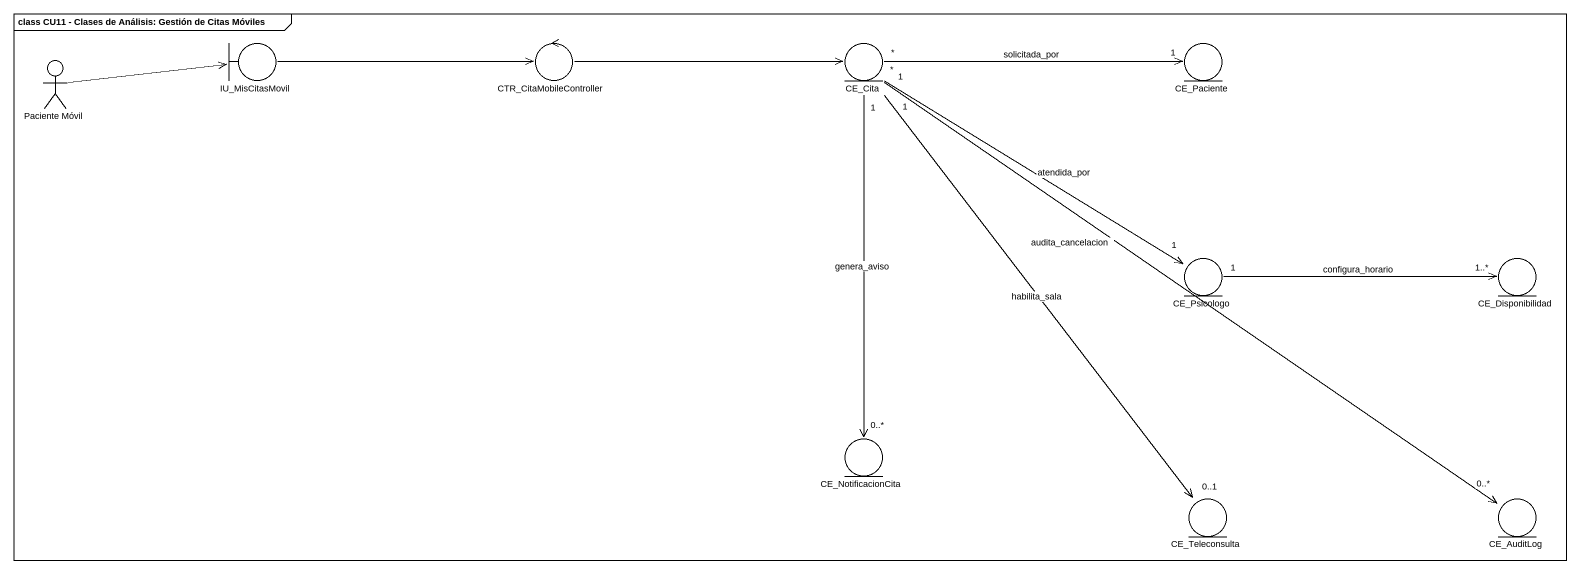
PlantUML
@startuml
mainframe class CU11 - Clases de Análisis: Gestión de Citas Móviles
actor "Paciente Móvil" as Paciente_Móvil
boundary IU_MisCitasMovil
control CTR_CitaMobileController
entity CE_Cita
entity CE_Paciente
entity CE_Psicologo
entity CE_Disponibilidad
entity CE_NotificacionCita
entity CE_Teleconsulta
entity CE_AuditLog
Paciente_Móvil -right-> IU_MisCitasMovil
IU_MisCitasMovil -right-> CTR_CitaMobileController
CTR_CitaMobileController -right-> CE_Cita
CE_Cita "*" -right-> "1" CE_Paciente : solicitada_por
CE_Cita "*" -right-> "1" CE_Psicologo : atendida_por
CE_Cita "1" --> "0..*" CE_NotificacionCita : genera_aviso
CE_Cita "1" --> "0..1" CE_Teleconsulta : habilita_sala
CE_Cita "1" -right-> "0..*" CE_AuditLog : audita_cancelacion
CE_Psicologo "1" -right-> "1..*" CE_Disponibilidad : configura_horario
@enduml
